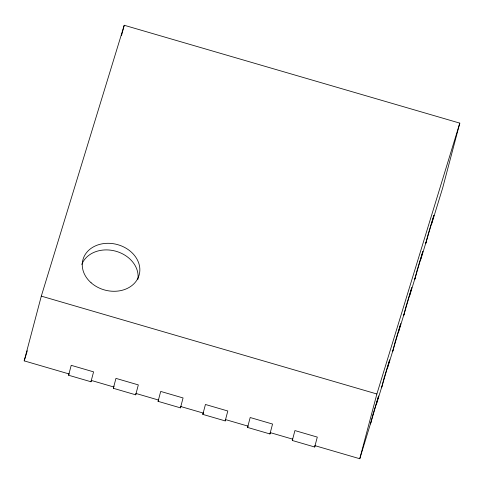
<?xml version="1.0" encoding="UTF-8"?>
<svg xmlns="http://www.w3.org/2000/svg" width="484" height="484" viewBox="0 0 484 484"><rect width="100%" height="100%" fill="white"/><g stroke="black" fill="none" stroke-linecap="round" stroke-linejoin="round"><path stroke-width="0.73" d="M68.94 373.92L24.2 360.87L41.309 296.129L124.231 25.265L459.8 123.13L442.691 187.871L431.637 223.989M121.538 35.453L124.231 25.265M68.595 375.239L71.215 365.329L93.581 371.857L90.968 381.767L68.595 375.239L69.037 373.799M113.335 388.289L115.954 378.379L138.327 384.907L135.708 394.817L113.335 388.289L114 386.123M158.08 401.339L160.7 391.429L183.067 397.951L180.453 407.861L158.08 401.339L158.522 399.893M202.82 414.389L205.44 404.479L227.813 411.001L225.193 420.911L202.82 414.389L203.262 412.943M247.566 427.433L250.186 417.523L272.553 424.051L269.939 433.96L247.566 427.433L248.008 425.993M292.306 440.482L294.925 430.572L317.298 437.1L314.679 447.01L292.306 440.482L292.747 439.036M315.03 445.685L359.769 458.735L376.879 393.988L459.8 123.13M24.2 360.87L27.298 350.761M90.968 381.767L91.409 380.321M135.708 394.817L136.149 393.371M180.453 407.861L180.895 406.421M225.193 420.911L225.635 419.465M269.939 433.96L270.381 432.514M314.679 447.01L315.12 445.564M359.769 458.735L370.829 422.617M376.352 404.564L381.882 386.504M387.412 368.445L392.941 350.392M398.465 332.333L403.995 314.273M409.524 296.22L415.054 278.161M420.578 260.102L426.108 242.042M41.309 296.129L376.879 393.988M91.313 380.442L113.686 386.97M136.058 393.492L158.425 400.02M180.798 406.542L203.171 413.064M225.544 419.592L247.911 426.114M270.284 432.635L292.657 439.163M81.79 264.452A29.137 23.601 14.8 0 1 115.404 251.099A29.137 23.601 14.8 0 1 137.886 279.383M373.097 414.032L370.478 423.942L378.627 395.972L373.097 414.032M384.151 377.913L381.537 387.823L389.68 359.86L384.151 377.913M395.21 341.801L392.591 351.711L400.74 323.742L395.21 341.801M406.264 305.688L403.65 315.598L411.793 287.629L406.264 305.688M417.323 269.57L414.703 279.48L422.853 251.517L417.323 269.57M428.376 233.457L425.763 243.367L433.906 215.398L428.376 233.457M91.089 282.765A29.137 23.601 14.8 0 0 139.017 275.45A29.137 23.601 14.8 0 0 103.056 243.67A29.137 23.601 14.8 0 0 91.089 282.765"/></g></svg>
